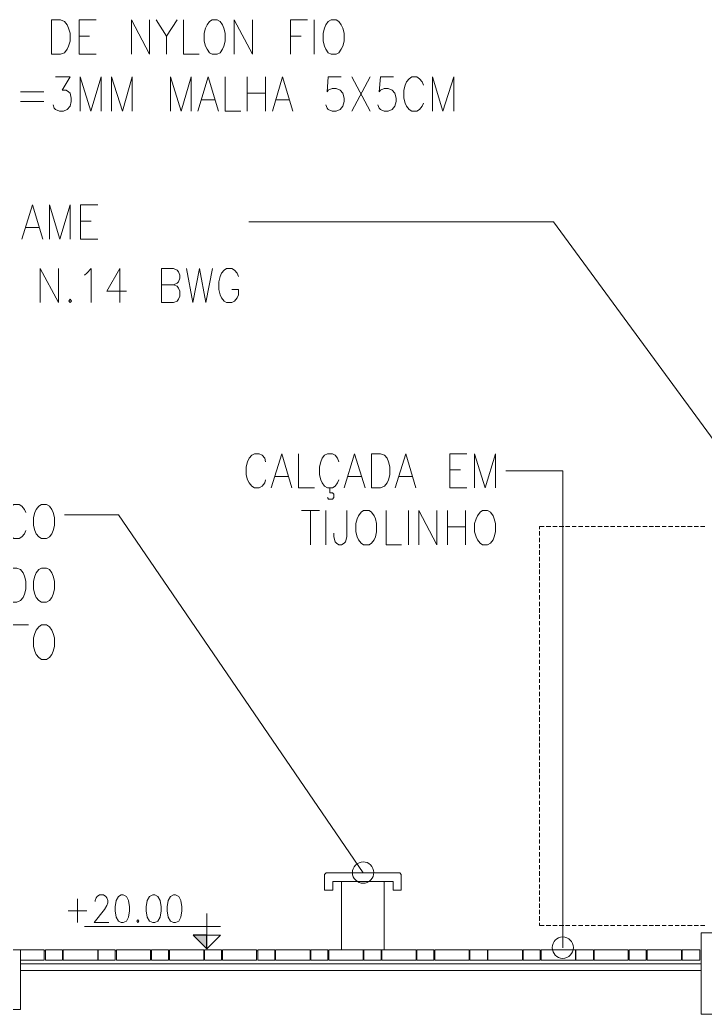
# Model space of a CAD drawing. Header units: millimetres. Extents: x 2928 to 3112, y 1220 to 1280.
# Drawn here: x 3056.5 to 3060.5, y 1248 to 1253.81 of the extents above; entities that cross this region are included whole.
import ezdxf

# ---------------------------------------------------------------- set-up
doc = ezdxf.new("R2010")
doc.units = ezdxf.units.MM

msp = doc.modelspace()

# ---------------------------------------------------------------- hatches: boundary and pattern name
at = {"true_color": 0x9a9a9a}
msp.add_hatch(color=253, dxfattribs=at).paths.add_polyline_path([(3057.58921, 1248.46394), (3057.50982, 1248.46394), (3057.58921, 1248.38455)])

# ---------------------------------------------------------------- linework, layer by layer
at = {"color": 7, "linetype": 'Continuous', "lineweight": 20, "true_color": 0x000007}
for points in [[(3056.68283, 1253.6128), (3056.68283, 1253.81294), (3056.73575, 1253.81294), (3056.75891, 1253.80301), (3056.77379, 1253.78482), (3056.78206, 1253.76497), (3056.79033, 1253.7352), (3056.79033, 1253.68889), (3056.78206, 1253.65912), (3056.77379, 1253.64092), (3056.75891, 1253.62107), (3056.73575, 1253.6128)], [(3057.62064, 1253.81294), (3057.60575, 1253.80301), (3057.59086, 1253.78482), (3057.58259, 1253.76497), (3057.57433, 1253.7352), (3057.57433, 1253.68889), (3057.58259, 1253.65912), (3057.59086, 1253.64092), (3057.60575, 1253.62107), (3057.62064, 1253.6128), (3057.65041, 1253.6128), (3057.66695, 1253.62107), (3057.68183, 1253.64092), (3057.68845, 1253.65912), (3057.69672, 1253.68889), (3057.69672, 1253.7352), (3057.68845, 1253.76497), (3057.68183, 1253.78482), (3057.66695, 1253.80301), (3057.65041, 1253.81294)], [(3058.31531, 1253.81294), (3058.29877, 1253.80301), (3058.28389, 1253.78482), (3058.27727, 1253.76497), (3058.269, 1253.7352), (3058.269, 1253.68889), (3058.27727, 1253.65912), (3058.28389, 1253.64092), (3058.29877, 1253.62107), (3058.31531, 1253.6128), (3058.34508, 1253.6128), (3058.35997, 1253.62107), (3058.37486, 1253.64092), (3058.38313, 1253.65912), (3058.3914, 1253.68889), (3058.3914, 1253.7352), (3058.38313, 1253.76497), (3058.37486, 1253.78482), (3058.35997, 1253.80301), (3058.34508, 1253.81294)], [(3056.79033, 1252.18045), (3056.78372, 1252.16887), (3056.79033, 1252.1606), (3056.7986, 1252.16887)], [(3058.55183, 1251.07889), (3058.55183, 1251.27737), (3058.60476, 1251.27737), (3058.62792, 1251.2691), (3058.6428, 1251.25091), (3058.65107, 1251.23106), (3058.65769, 1251.20129), (3058.65769, 1251.15498), (3058.65107, 1251.12521), (3058.6428, 1251.10701), (3058.62792, 1251.08716), (3058.60476, 1251.07889)], [(3056.62328, 1250.98131), (3056.6084, 1250.97138), (3056.59351, 1250.95154), (3056.58524, 1250.93334), (3056.57697, 1250.90522), (3056.57697, 1250.85726), (3056.58524, 1250.82914), (3056.59351, 1250.80929), (3056.6084, 1250.7911), (3056.62328, 1250.78118), (3056.65305, 1250.78118), (3056.66959, 1250.7911), (3056.68448, 1250.80929), (3056.6911, 1250.82914), (3056.69937, 1250.85726), (3056.69937, 1250.90522), (3056.6911, 1250.93334), (3056.68448, 1250.95154), (3056.66959, 1250.97138), (3056.65305, 1250.98131)], [(3058.50552, 1250.94492), (3058.49063, 1250.935), (3058.47575, 1250.91515), (3058.46748, 1250.89695), (3058.46086, 1250.86884), (3058.46086, 1250.82087), (3058.46748, 1250.79275), (3058.47575, 1250.77456), (3058.49063, 1250.75471), (3058.50552, 1250.74479), (3058.53695, 1250.74479), (3058.55183, 1250.75471), (3058.56672, 1250.77456), (3058.57499, 1250.79275), (3058.5816, 1250.82087), (3058.5816, 1250.86884), (3058.57499, 1250.89695), (3058.56672, 1250.91515), (3058.55183, 1250.935), (3058.53695, 1250.94492)], [(3059.2002, 1250.94492), (3059.18531, 1250.935), (3059.17042, 1250.91515), (3059.16215, 1250.89695), (3059.15388, 1250.86884), (3059.15388, 1250.82087), (3059.16215, 1250.79275), (3059.17042, 1250.77456), (3059.18531, 1250.75471), (3059.2002, 1250.74479), (3059.22997, 1250.74479), (3059.24651, 1250.75471), (3059.26139, 1250.77456), (3059.26801, 1250.79275), (3059.27628, 1250.82087), (3059.27628, 1250.86884), (3059.26801, 1250.89695), (3059.26139, 1250.91515), (3059.24651, 1250.935), (3059.22997, 1250.94492)], [(3056.4248, 1250.41068), (3056.4248, 1250.60916), (3056.47938, 1250.60916), (3056.50089, 1250.60089), (3056.51743, 1250.58104), (3056.52404, 1250.56285), (3056.53231, 1250.53308), (3056.53231, 1250.48677), (3056.52404, 1250.45699), (3056.51743, 1250.43715), (3056.50089, 1250.41895), (3056.47938, 1250.41068)], [(3056.62328, 1250.60916), (3056.6084, 1250.60089), (3056.59351, 1250.58104), (3056.58524, 1250.56285), (3056.57697, 1250.53308), (3056.57697, 1250.48677), (3056.58524, 1250.45699), (3056.59351, 1250.43715), (3056.6084, 1250.41895), (3056.62328, 1250.41068), (3056.65305, 1250.41068), (3056.66959, 1250.41895), (3056.68448, 1250.43715), (3056.6911, 1250.45699), (3056.69937, 1250.48677), (3056.69937, 1250.53308), (3056.6911, 1250.56285), (3056.68448, 1250.58104), (3056.66959, 1250.60089), (3056.65305, 1250.60916)], [(3056.62328, 1250.27671), (3056.6084, 1250.26679), (3056.59351, 1250.24694), (3056.58524, 1250.22709), (3056.57697, 1250.20063), (3056.57697, 1250.15101), (3056.58524, 1250.12454), (3056.59351, 1250.10469), (3056.6084, 1250.0865), (3056.62328, 1250.07492), (3056.65305, 1250.07492), (3056.66959, 1250.0865), (3056.68448, 1250.10469), (3056.6911, 1250.12454), (3056.69937, 1250.15101), (3056.69937, 1250.20063), (3056.6911, 1250.22709), (3056.68448, 1250.24694), (3056.66959, 1250.26679), (3056.65305, 1250.27671)], [(3057.08971, 1248.6988), (3057.07317, 1248.69053), (3057.05993, 1248.66738), (3057.05332, 1248.62934), (3057.05332, 1248.60618), (3057.05993, 1248.56814), (3057.07317, 1248.54664), (3057.08971, 1248.53837), (3057.10128, 1248.53837), (3057.12113, 1248.54664), (3057.13106, 1248.56814), (3057.13767, 1248.60618), (3057.13767, 1248.62934), (3057.13106, 1248.66738), (3057.12113, 1248.69053), (3057.10128, 1248.6988)], [(3057.2733, 1248.6988), (3057.25511, 1248.69053), (3057.24187, 1248.66738), (3057.23526, 1248.62934), (3057.23526, 1248.60618), (3057.24187, 1248.56814), (3057.25511, 1248.54664), (3057.2733, 1248.53837), (3057.28488, 1248.53837), (3057.30307, 1248.54664), (3057.3163, 1248.56814), (3057.32292, 1248.60618), (3057.32292, 1248.62934), (3057.3163, 1248.66738), (3057.30307, 1248.69053), (3057.28488, 1248.6988)], [(3057.39404, 1248.6988), (3057.3775, 1248.69053), (3057.36427, 1248.66738), (3057.35765, 1248.62934), (3057.35765, 1248.60618), (3057.36427, 1248.56814), (3057.3775, 1248.54664), (3057.39404, 1248.53837), (3057.40727, 1248.53837), (3057.42547, 1248.54664), (3057.43704, 1248.56814), (3057.44366, 1248.60618), (3057.44366, 1248.62934), (3057.43704, 1248.66738), (3057.42547, 1248.69053), (3057.40727, 1248.6988)], [(3057.18729, 1248.55325), (3057.18068, 1248.54664), (3057.18729, 1248.53837), (3057.19225, 1248.54664)], [(3060.47707, 1248.47717), (3060.47707, 1248.00247), (3060.75164, 1248.00247), (3060.75164, 1248.40274), (3061.22799, 1248.40274), (3061.22799, 1248.47717)], [(3056.35037, 1248.32831), (3056.35037, 1248.02894), (3056.50089, 1248.02894), (3056.50089, 1248.37793), (3056.39834, 1248.37793)]]:
    msp.add_lwpolyline(points, close=True, dxfattribs=at)
for points in [[(3056.84326, 1253.6128), (3056.84326, 1253.81294), (3056.9425, 1253.81294)], [(3057.14925, 1253.6128), (3057.14925, 1253.81294), (3057.25511, 1253.6128), (3057.25511, 1253.81294)], [(3057.29315, 1253.81294), (3057.35434, 1253.717), (3057.35434, 1253.6128)], [(3057.41554, 1253.81294), (3057.35434, 1253.717), (3057.35434, 1253.717)], [(3057.45358, 1253.81294), (3057.45358, 1253.6128), (3057.54455, 1253.6128)], [(3057.74965, 1253.6128), (3057.74965, 1253.81294), (3057.85716, 1253.6128), (3057.85716, 1253.81294)], [(3058.07879, 1253.6128), (3058.07879, 1253.81294), (3058.17803, 1253.81294)], [(3058.21607, 1253.81294), (3058.21607, 1253.6128), (3058.21607, 1253.6128)], [(3056.84326, 1253.717), (3056.90446, 1253.717), (3056.90446, 1253.717)], [(3058.07879, 1253.717), (3058.13999, 1253.717), (3058.13999, 1253.717)], [(3056.84326, 1253.6128), (3056.9425, 1253.6128), (3056.9425, 1253.6128)], [(3056.70598, 1253.48048), (3056.79033, 1253.48048), (3056.74402, 1253.40275), (3056.76718, 1253.40275), (3056.78206, 1253.39282), (3056.79033, 1253.38455), (3056.79695, 1253.35478), (3056.79695, 1253.33659), (3056.79033, 1253.30847), (3056.77379, 1253.28862), (3056.75229, 1253.2787), (3056.72914, 1253.2787), (3056.70598, 1253.28862), (3056.69771, 1253.29689), (3056.6911, 1253.31674)], [(3056.84988, 1253.2787), (3056.84988, 1253.48048), (3056.91108, 1253.2787), (3056.97227, 1253.48048), (3056.97227, 1253.2787)], [(3057.03347, 1253.2787), (3057.03347, 1253.48048), (3057.09632, 1253.2787), (3057.15421, 1253.48048), (3057.15421, 1253.2787)], [(3057.3775, 1253.2787), (3057.3775, 1253.48048), (3057.4387, 1253.2787), (3057.49824, 1253.48048), (3057.49824, 1253.2787)], [(3057.53628, 1253.2787), (3057.59748, 1253.48048), (3057.65868, 1253.2787)], [(3057.69672, 1253.48048), (3057.69672, 1253.2787), (3057.78769, 1253.2787)], [(3057.82573, 1253.48048), (3057.82573, 1253.2787), (3057.82573, 1253.2787)], [(3057.93324, 1253.48048), (3057.93324, 1253.2787), (3057.93324, 1253.2787)], [(3057.97294, 1253.2787), (3058.03083, 1253.48048), (3058.09202, 1253.2787)], [(3058.37486, 1253.48048), (3058.29877, 1253.48048), (3058.29216, 1253.39282), (3058.29877, 1253.40275), (3058.32193, 1253.41267), (3058.34508, 1253.41267), (3058.36824, 1253.40275), (3058.38313, 1253.38455), (3058.3914, 1253.35478), (3058.3914, 1253.33659), (3058.38313, 1253.30847), (3058.36824, 1253.28862), (3058.34508, 1253.2787), (3058.32193, 1253.2787), (3058.29877, 1253.28862), (3058.29216, 1253.29689), (3058.28389, 1253.31674)], [(3058.43605, 1253.48048), (3058.54356, 1253.2787), (3058.54356, 1253.2787)], [(3058.54356, 1253.48048), (3058.43605, 1253.2787), (3058.43605, 1253.2787)], [(3058.67919, 1253.48048), (3058.60311, 1253.48048), (3058.59649, 1253.39282), (3058.60311, 1253.40275), (3058.62626, 1253.41267), (3058.64942, 1253.41267), (3058.67257, 1253.40275), (3058.68746, 1253.38455), (3058.69573, 1253.35478), (3058.69573, 1253.33659), (3058.68746, 1253.30847), (3058.67257, 1253.28862), (3058.64942, 1253.2787), (3058.62626, 1253.2787), (3058.60311, 1253.28862), (3058.59649, 1253.29689), (3058.58822, 1253.31674)], [(3058.85451, 1253.43086), (3058.8479, 1253.45071), (3058.83136, 1253.46891), (3058.81647, 1253.48048), (3058.7867, 1253.48048), (3058.77181, 1253.46891), (3058.75527, 1253.45071), (3058.74866, 1253.43086), (3058.74039, 1253.40275), (3058.74039, 1253.35478), (3058.74866, 1253.32666), (3058.75527, 1253.30847), (3058.77181, 1253.28862), (3058.7867, 1253.2787), (3058.81647, 1253.2787), (3058.83136, 1253.28862), (3058.8479, 1253.30847), (3058.85451, 1253.32666)], [(3058.90744, 1253.2787), (3058.90744, 1253.48048), (3058.96864, 1253.2787), (3059.03149, 1253.48048), (3059.03149, 1253.2787)], [(3056.50089, 1253.39282), (3056.63817, 1253.39282), (3056.63817, 1253.39282)], [(3057.82573, 1253.38455), (3057.93324, 1253.38455), (3057.93324, 1253.38455)], [(3056.50089, 1253.33659), (3056.63817, 1253.33659), (3056.63817, 1253.33659)], [(3057.55944, 1253.34651), (3057.63552, 1253.34651), (3057.63552, 1253.34651)], [(3057.99278, 1253.34651), (3058.06887, 1253.34651), (3058.06887, 1253.34651)], [(3056.50916, 1252.5311), (3056.57035, 1252.73288), (3056.63155, 1252.5311)], [(3056.66959, 1252.5311), (3056.66959, 1252.73288), (3056.73079, 1252.5311), (3056.79033, 1252.73288), (3056.79033, 1252.5311)], [(3056.85153, 1252.5311), (3056.85153, 1252.73288), (3056.95243, 1252.73288)], [(3056.85153, 1252.63695), (3056.91438, 1252.63695), (3056.91438, 1252.63695)], [(3056.53231, 1252.59891), (3056.6084, 1252.59891), (3056.6084, 1252.59891)], [(3056.85153, 1252.5311), (3056.95243, 1252.5311), (3056.95243, 1252.5311)], [(3056.61667, 1252.1606), (3056.61667, 1252.35908), (3056.72252, 1252.1606), (3056.72252, 1252.35908)], [(3056.87469, 1252.32104), (3056.88957, 1252.33262), (3056.91438, 1252.35908), (3056.91438, 1252.1606)], [(3057.08144, 1252.1606), (3057.08144, 1252.35908), (3057.00535, 1252.22676), (3057.11948, 1252.22676)], [(3057.39404, 1252.2648), (3057.4172, 1252.25653), (3057.42381, 1252.24496), (3057.43208, 1252.22676), (3057.43208, 1252.19864), (3057.42381, 1252.18045), (3057.4172, 1252.16887), (3057.39404, 1252.1606), (3057.32457, 1252.1606), (3057.32457, 1252.35908), (3057.39404, 1252.35908), (3057.4172, 1252.35081), (3057.42381, 1252.34089), (3057.43208, 1252.32104), (3057.43208, 1252.30284), (3057.42381, 1252.283), (3057.4172, 1252.27473), (3057.39404, 1252.2648), (3057.32457, 1252.2648)], [(3057.47012, 1252.35908), (3057.50817, 1252.1606), (3057.54621, 1252.35908), (3057.58425, 1252.1606), (3057.62229, 1252.35908)], [(3057.77446, 1252.31277), (3057.76619, 1252.33262), (3057.7513, 1252.35081), (3057.73642, 1252.35908), (3057.70499, 1252.35908), (3057.6901, 1252.35081), (3057.67522, 1252.33262), (3057.66695, 1252.31277), (3057.66033, 1252.283), (3057.66033, 1252.23669), (3057.66695, 1252.20691), (3057.67522, 1252.18872), (3057.6901, 1252.16887), (3057.70499, 1252.1606), (3057.73642, 1252.1606), (3057.7513, 1252.16887), (3057.76619, 1252.18872), (3057.77446, 1252.20691), (3057.77446, 1252.23669), (3057.73642, 1252.23669)], [(3057.93324, 1251.23106), (3057.92828, 1251.25091), (3057.91339, 1251.2691), (3057.8952, 1251.27737), (3057.86708, 1251.27737), (3057.8522, 1251.2691), (3057.83731, 1251.25091), (3057.82739, 1251.23106), (3057.81912, 1251.20129), (3057.81912, 1251.15498), (3057.82739, 1251.12521), (3057.83731, 1251.10701), (3057.8522, 1251.08716), (3057.86708, 1251.07889), (3057.8952, 1251.07889), (3057.91339, 1251.08716), (3057.92828, 1251.10701), (3057.93324, 1251.12521)], [(3057.96632, 1251.07889), (3058.02752, 1251.27737), (3058.08706, 1251.07889)], [(3058.1251, 1251.27737), (3058.1251, 1251.07889), (3058.21773, 1251.07889)], [(3058.36162, 1251.23106), (3058.35335, 1251.25091), (3058.33847, 1251.2691), (3058.32358, 1251.27737), (3058.29381, 1251.27737), (3058.27727, 1251.2691), (3058.26238, 1251.25091), (3058.25577, 1251.23106), (3058.2475, 1251.20129), (3058.2475, 1251.15498), (3058.25577, 1251.12521), (3058.26238, 1251.10701), (3058.27727, 1251.08716), (3058.29381, 1251.07889), (3058.32358, 1251.07889), (3058.33847, 1251.08716), (3058.35335, 1251.10701), (3058.36162, 1251.12521)], [(3058.3914, 1251.07889), (3058.45259, 1251.27737), (3058.51379, 1251.07889)], [(3058.68911, 1251.07889), (3058.75196, 1251.27737), (3058.80985, 1251.07889)], [(3059.00999, 1251.07889), (3059.00999, 1251.27737), (3059.10923, 1251.27737)], [(3059.15388, 1251.07889), (3059.15388, 1251.27737), (3059.21508, 1251.07889), (3059.27628, 1251.27737), (3059.27628, 1251.07889)], [(3059.00999, 1251.18309), (3059.07118, 1251.18309), (3059.07118, 1251.18309)], [(3057.98948, 1251.14505), (3058.06556, 1251.14505), (3058.06556, 1251.14505)], [(3058.41455, 1251.14505), (3058.49063, 1251.14505), (3058.49063, 1251.14505)], [(3058.71392, 1251.14505), (3058.79001, 1251.14505), (3058.79001, 1251.14505)], [(3058.29381, 1251.021), (3058.30043, 1251.01108), (3058.32358, 1251.01108), (3058.33185, 1251.021), (3058.33185, 1251.04085), (3058.32358, 1251.04912), (3058.3087, 1251.04912), (3058.3087, 1251.07889)], [(3059.00999, 1251.07889), (3059.10923, 1251.07889), (3059.10923, 1251.07889)], [(3056.53231, 1250.93334), (3056.52404, 1250.95154), (3056.50916, 1250.97138), (3056.49427, 1250.98131), (3056.46284, 1250.98131), (3056.44796, 1250.97138), (3056.43307, 1250.95154), (3056.4248, 1250.93334), (3056.41819, 1250.90522), (3056.41819, 1250.85726), (3056.4248, 1250.82914), (3056.43307, 1250.80929), (3056.44796, 1250.7911), (3056.46284, 1250.78118), (3056.49427, 1250.78118), (3056.50916, 1250.7911), (3056.52404, 1250.80929), (3056.53231, 1250.82914)], [(3058.14164, 1250.94492), (3058.2475, 1250.94492), (3058.2475, 1250.94492)], [(3058.19457, 1250.94492), (3058.19457, 1250.74479), (3058.19457, 1250.74479)], [(3058.28554, 1250.94492), (3058.28554, 1250.74479), (3058.28554, 1250.74479)], [(3058.40794, 1250.94492), (3058.40794, 1250.79275), (3058.39967, 1250.76298), (3058.3914, 1250.75471), (3058.37651, 1250.74479), (3058.36162, 1250.74479), (3058.34674, 1250.75471), (3058.33847, 1250.76298), (3058.33185, 1250.79275), (3058.33185, 1250.8126)], [(3058.63619, 1250.94492), (3058.63619, 1250.74479), (3058.72715, 1250.74479)], [(3058.76685, 1250.94492), (3058.76685, 1250.74479), (3058.76685, 1250.74479)], [(3058.82805, 1250.74479), (3058.82805, 1250.94492), (3058.9339, 1250.74479), (3058.9339, 1250.94492)], [(3058.9951, 1250.94492), (3058.9951, 1250.74479), (3058.9951, 1250.74479)], [(3059.10096, 1250.94492), (3059.10096, 1250.74479), (3059.10096, 1250.74479)], [(3058.9951, 1250.85064), (3059.10096, 1250.85064), (3059.10096, 1250.85064)], [(3056.44134, 1250.27671), (3056.5472, 1250.27671), (3056.5472, 1250.27671)], [(3056.83334, 1248.67565), (3056.83334, 1248.53837), (3056.83334, 1248.53837)], [(3056.93754, 1248.66076), (3056.93754, 1248.66738), (3056.9425, 1248.68226), (3056.94912, 1248.69053), (3056.96235, 1248.6988), (3056.98551, 1248.6988), (3056.99874, 1248.69053), (3057.00535, 1248.68226), (3057.01032, 1248.66738), (3057.01032, 1248.65249), (3057.00535, 1248.63761), (3056.99212, 1248.61445), (3056.93092, 1248.53837), (3057.01693, 1248.53837)], [(3056.77876, 1248.60618), (3056.88792, 1248.60618), (3056.88792, 1248.60618)]]:
    msp.add_lwpolyline(points, dxfattribs=at)
at = {"color": 253, "linetype": 'Continuous', "lineweight": 5, "true_color": 0x9a9a9a}
for points in [[(3061.49262, 1250.07327), (3059.61535, 1252.63364), (3057.834, 1252.63364)], [(3059.66827, 1248.38951), (3059.66827, 1251.17813), (3059.33582, 1251.17813)], [(3058.50221, 1248.82782), (3057.07317, 1250.92011), (3056.75891, 1250.92011)], [(3057.58921, 1248.38455), (3057.58921, 1248.59129), (3057.58921, 1248.59129)], [(3056.87469, 1248.51356), (3057.6686, 1248.51356), (3057.6686, 1248.51356)], [(3057.50982, 1248.46394), (3057.6686, 1248.46394), (3057.6686, 1248.46394)], [(3057.50982, 1248.46394), (3057.58921, 1248.38455), (3057.6686, 1248.46394)]]:
    msp.add_lwpolyline(points, dxfattribs=at)
at = {"color": 252, "linetype": 'Continuous', "lineweight": 13, "true_color": 0x989898}
for points in [[(3059.56077, 1250.8523), (3059.53265, 1250.8523), (3059.53265, 1250.83741)], [(3059.53265, 1250.82418), (3059.53265, 1250.79937), (3059.53265, 1250.79937)], [(3059.59881, 1250.8523), (3059.57234, 1250.8523), (3059.57234, 1250.8523)], [(3059.63685, 1250.8523), (3059.61038, 1250.8523), (3059.61038, 1250.8523)], [(3059.67489, 1250.8523), (3059.64843, 1250.8523), (3059.64843, 1250.8523)], [(3059.70962, 1250.8523), (3059.68481, 1250.8523), (3059.68481, 1250.8523)], [(3059.74767, 1250.8523), (3059.72286, 1250.8523), (3059.72286, 1250.8523)], [(3059.78571, 1250.8523), (3059.7609, 1250.8523), (3059.7609, 1250.8523)], [(3059.8221, 1250.8523), (3059.79894, 1250.8523), (3059.79894, 1250.8523)], [(3059.86014, 1250.8523), (3059.83533, 1250.8523), (3059.83533, 1250.8523)], [(3059.89818, 1250.8523), (3059.87337, 1250.8523), (3059.87337, 1250.8523)], [(3059.93622, 1250.8523), (3059.91141, 1250.8523), (3059.91141, 1250.8523)], [(3059.97261, 1250.8523), (3059.9478, 1250.8523), (3059.9478, 1250.8523)], [(3060.01065, 1250.8523), (3059.98584, 1250.8523), (3059.98584, 1250.8523)], [(3060.04869, 1250.8523), (3060.02388, 1250.8523), (3060.02388, 1250.8523)], [(3060.08508, 1250.8523), (3060.06192, 1250.8523), (3060.06192, 1250.8523)], [(3060.12312, 1250.8523), (3060.09831, 1250.8523), (3060.09831, 1250.8523)], [(3060.16116, 1250.8523), (3060.13635, 1250.8523), (3060.13635, 1250.8523)], [(3060.1992, 1250.8523), (3060.17439, 1250.8523), (3060.17439, 1250.8523)], [(3060.23559, 1250.8523), (3060.20913, 1250.8523), (3060.20913, 1250.8523)], [(3060.27363, 1250.8523), (3060.24882, 1250.8523), (3060.24882, 1250.8523)], [(3060.31168, 1250.8523), (3060.28687, 1250.8523), (3060.28687, 1250.8523)], [(3060.34806, 1250.8523), (3060.32491, 1250.8523), (3060.32491, 1250.8523)], [(3060.38611, 1250.8523), (3060.35964, 1250.8523), (3060.35964, 1250.8523)], [(3060.42415, 1250.8523), (3060.39768, 1250.8523), (3060.39768, 1250.8523)], [(3060.46219, 1250.8523), (3060.43572, 1250.8523), (3060.43572, 1250.8523)], [(3060.49858, 1250.8523), (3060.47377, 1250.8523), (3060.47377, 1250.8523)], [(3059.53265, 1250.78614), (3059.53265, 1250.76133), (3059.53265, 1250.76133)], [(3059.53265, 1250.7481), (3059.53265, 1250.72494), (3059.53265, 1250.72494)], [(3059.53265, 1250.71336), (3059.53265, 1250.6869), (3059.53265, 1250.6869)], [(3059.53265, 1250.67532), (3059.53265, 1250.64886), (3059.53265, 1250.64886)], [(3059.53265, 1250.63728), (3059.53265, 1250.61081), (3059.53265, 1250.61081)], [(3059.53265, 1250.60089), (3059.53265, 1250.57443), (3059.53265, 1250.57443)], [(3059.53265, 1250.56285), (3059.53265, 1250.53639), (3059.53265, 1250.53639)], [(3059.53265, 1250.52481), (3059.53265, 1250.49834), (3059.53265, 1250.49834)], [(3059.53265, 1250.48677), (3059.53265, 1250.46361), (3059.53265, 1250.46361)], [(3059.53265, 1250.45038), (3059.53265, 1250.42557), (3059.53265, 1250.42557)], [(3059.53265, 1250.41234), (3059.53265, 1250.38587), (3059.53265, 1250.38587)], [(3059.53265, 1250.37429), (3059.53265, 1250.34783), (3059.53265, 1250.34783)], [(3059.53265, 1250.33791), (3059.53265, 1250.3131), (3059.53265, 1250.3131)], [(3059.53265, 1250.29986), (3059.53265, 1250.27505), (3059.53265, 1250.27505)], [(3059.53265, 1250.26182), (3059.53265, 1250.23701), (3059.53265, 1250.23701)], [(3059.53265, 1250.22378), (3059.53265, 1250.20063), (3059.53265, 1250.20063)], [(3059.53265, 1250.18739), (3059.53265, 1250.16258), (3059.53265, 1250.16258)], [(3059.53265, 1250.14935), (3059.53265, 1250.12454), (3059.53265, 1250.12454)], [(3059.53265, 1250.11131), (3059.53265, 1250.0865), (3059.53265, 1250.0865)], [(3059.53265, 1250.07327), (3059.53265, 1250.05011), (3059.53265, 1250.05011)], [(3059.53265, 1250.03688), (3059.53265, 1250.01207), (3059.53265, 1250.01207)], [(3059.53265, 1249.99884), (3059.53265, 1249.97403), (3059.53265, 1249.97403)], [(3059.53265, 1249.9608), (3059.53265, 1249.93764), (3059.53265, 1249.93764)], [(3059.53265, 1249.92441), (3059.53265, 1249.8996), (3059.53265, 1249.8996)], [(3059.53265, 1249.88637), (3059.53265, 1249.86156), (3059.53265, 1249.86156)], [(3059.53265, 1249.84833), (3059.53265, 1249.82352), (3059.53265, 1249.82352)], [(3059.53265, 1249.81028), (3059.53265, 1249.78713), (3059.53265, 1249.78713)], [(3059.53265, 1249.77555), (3059.53265, 1249.74909), (3059.53265, 1249.74909)], [(3059.53265, 1249.73751), (3059.53265, 1249.71104), (3059.53265, 1249.71104)], [(3059.53265, 1249.69781), (3059.53265, 1249.673), (3059.53265, 1249.673)], [(3059.53265, 1249.66308), (3059.53265, 1249.63662), (3059.53265, 1249.63662)], [(3059.53265, 1249.62504), (3059.53265, 1249.59857), (3059.53265, 1249.59857)], [(3059.53265, 1249.587), (3059.53265, 1249.56053), (3059.53265, 1249.56053)], [(3059.53265, 1249.54895), (3059.53265, 1249.5258), (3059.53265, 1249.5258)], [(3059.53265, 1249.51257), (3059.53265, 1249.4861), (3059.53265, 1249.4861)], [(3059.53265, 1249.47452), (3059.53265, 1249.44806), (3059.53265, 1249.44806)], [(3059.53265, 1249.43648), (3059.53265, 1249.41002), (3059.53265, 1249.41002)], [(3059.53265, 1249.4001), (3059.53265, 1249.37529), (3059.53265, 1249.37529)], [(3059.53265, 1249.36205), (3059.53265, 1249.33724), (3059.53265, 1249.33724)], [(3059.53265, 1249.32401), (3059.53265, 1249.2992), (3059.53265, 1249.2992)], [(3059.53265, 1249.28597), (3059.53265, 1249.26281), (3059.53265, 1249.26281)], [(3059.53265, 1249.24958), (3059.53265, 1249.22477), (3059.53265, 1249.22477)], [(3059.53265, 1249.21154), (3059.53265, 1249.18673), (3059.53265, 1249.18673)], [(3059.53265, 1249.1735), (3059.53265, 1249.14869), (3059.53265, 1249.14869)], [(3059.53265, 1249.13711), (3059.53265, 1249.1123), (3059.53265, 1249.1123)], [(3059.53265, 1249.09907), (3059.53265, 1249.07426), (3059.53265, 1249.07426)], [(3059.53265, 1249.06103), (3059.53265, 1249.03622), (3059.53265, 1249.03622)], [(3059.53265, 1249.02299), (3059.53265, 1248.99983), (3059.53265, 1248.99983)], [(3059.53265, 1248.9866), (3059.53265, 1248.96179), (3059.53265, 1248.96179)], [(3059.53265, 1248.94856), (3059.53265, 1248.92375), (3059.53265, 1248.92375)], [(3059.53265, 1248.91051), (3059.53265, 1248.8857), (3059.53265, 1248.8857)], [(3059.53265, 1248.87247), (3059.53265, 1248.84932), (3059.53265, 1248.84932)], [(3059.53265, 1248.83774), (3059.53265, 1248.81128), (3059.53265, 1248.81128)], [(3059.53265, 1248.79804), (3059.53265, 1248.77323), (3059.53265, 1248.77323)], [(3059.53265, 1248.76), (3059.53265, 1248.73685), (3059.53265, 1248.73685)], [(3059.53265, 1248.72527), (3059.53265, 1248.6988), (3059.53265, 1248.6988)], [(3059.53265, 1248.68723), (3059.53265, 1248.66076), (3059.53265, 1248.66076)], [(3059.53265, 1248.64918), (3059.53265, 1248.62272), (3059.53265, 1248.62272)], [(3059.53265, 1248.61114), (3059.53265, 1248.58633), (3059.53265, 1248.58633)], [(3059.53265, 1248.57475), (3059.53265, 1248.54829), (3059.53265, 1248.54829)], [(3059.53265, 1248.53671), (3059.53265, 1248.52017), (3059.56077, 1248.52017)], [(3059.57234, 1248.52017), (3059.59881, 1248.52017), (3059.59881, 1248.52017)], [(3059.61038, 1248.52017), (3059.63685, 1248.52017), (3059.63685, 1248.52017)], [(3059.64843, 1248.52017), (3059.67489, 1248.52017), (3059.67489, 1248.52017)], [(3059.68481, 1248.52017), (3059.70962, 1248.52017), (3059.70962, 1248.52017)], [(3059.72286, 1248.52017), (3059.74767, 1248.52017), (3059.74767, 1248.52017)], [(3059.7609, 1248.52017), (3059.78571, 1248.52017), (3059.78571, 1248.52017)], [(3059.79894, 1248.52017), (3059.8221, 1248.52017), (3059.8221, 1248.52017)], [(3059.83533, 1248.52017), (3059.86014, 1248.52017), (3059.86014, 1248.52017)], [(3059.87337, 1248.52017), (3059.89818, 1248.52017), (3059.89818, 1248.52017)], [(3059.91141, 1248.52017), (3059.93622, 1248.52017), (3059.93622, 1248.52017)], [(3059.9478, 1248.52017), (3059.97261, 1248.52017), (3059.97261, 1248.52017)], [(3059.98584, 1248.52017), (3060.01065, 1248.52017), (3060.01065, 1248.52017)], [(3060.02388, 1248.52017), (3060.04869, 1248.52017), (3060.04869, 1248.52017)], [(3060.06192, 1248.52017), (3060.08508, 1248.52017), (3060.08508, 1248.52017)], [(3060.09831, 1248.52017), (3060.12312, 1248.52017), (3060.12312, 1248.52017)], [(3060.13635, 1248.52017), (3060.16116, 1248.52017), (3060.16116, 1248.52017)], [(3060.17439, 1248.52017), (3060.1992, 1248.52017), (3060.1992, 1248.52017)], [(3060.20913, 1248.52017), (3060.23559, 1248.52017), (3060.23559, 1248.52017)], [(3060.24882, 1248.52017), (3060.27363, 1248.52017), (3060.27363, 1248.52017)], [(3060.28687, 1248.52017), (3060.31168, 1248.52017), (3060.31168, 1248.52017)], [(3060.32491, 1248.52017), (3060.34806, 1248.52017), (3060.34806, 1248.52017)], [(3060.35964, 1248.52017), (3060.38611, 1248.52017), (3060.38611, 1248.52017)], [(3060.39768, 1248.52017), (3060.42415, 1248.52017), (3060.42415, 1248.52017)], [(3060.43572, 1248.52017), (3060.46219, 1248.52017), (3060.46219, 1248.52017)], [(3060.47377, 1248.52017), (3060.49858, 1248.52017), (3060.49858, 1248.52017)], [(3056.50089, 1248.31839), (3056.63982, 1248.31839), (3056.63982, 1248.37793), (3056.50089, 1248.37793)], [(3056.64644, 1248.37297), (3056.63982, 1248.37297), (3056.63982, 1248.37297)], [(3056.75064, 1248.37297), (3056.74568, 1248.37297), (3056.74568, 1248.37297)], [(3056.95573, 1248.37297), (3056.95243, 1248.37297), (3056.95243, 1248.37297)], [(3057.06159, 1248.37297), (3057.05497, 1248.37297), (3057.05497, 1248.37297)], [(3057.26668, 1248.37297), (3057.26007, 1248.37297), (3057.26007, 1248.37297)], [(3057.37088, 1248.37297), (3057.36592, 1248.37297), (3057.36592, 1248.37297)], [(3057.57267, 1248.37297), (3057.57598, 1248.37297), (3057.57598, 1248.37297)], [(3057.67522, 1248.37297), (3057.68183, 1248.37297), (3057.68183, 1248.37297)], [(3057.88031, 1248.37297), (3057.88693, 1248.37297), (3057.88693, 1248.37297)], [(3057.98617, 1248.37297), (3057.99113, 1248.37297), (3057.99113, 1248.37297)], [(3058.19292, 1248.37297), (3058.19622, 1248.37297), (3058.19622, 1248.37297)], [(3058.29546, 1248.37297), (3058.30208, 1248.37297), (3058.30208, 1248.37297)], [(3058.50221, 1248.37297), (3058.50717, 1248.37297), (3058.50717, 1248.37297)], [(3058.60807, 1248.37297), (3058.61138, 1248.37297), (3058.61138, 1248.37297)], [(3058.81647, 1248.37297), (3058.81316, 1248.37297), (3058.81316, 1248.37297)], [(3058.92233, 1248.37297), (3058.91571, 1248.37297), (3058.91571, 1248.37297)], [(3059.12577, 1248.37297), (3059.12246, 1248.37297), (3059.12246, 1248.37297)], [(3059.23162, 1248.37297), (3059.22831, 1248.37297), (3059.22831, 1248.37297)], [(3059.43672, 1248.37297), (3059.43341, 1248.37297), (3059.43341, 1248.37297)], [(3059.54257, 1248.37297), (3059.53596, 1248.37297), (3059.53596, 1248.37297)], [(3059.74601, 1248.37297), (3059.7427, 1248.37297), (3059.7427, 1248.37297)], [(3059.85187, 1248.37297), (3059.84856, 1248.37297), (3059.84856, 1248.37297)], [(3060.05696, 1248.37297), (3060.05035, 1248.37297), (3060.05035, 1248.37297)], [(3060.16116, 1248.37297), (3060.1562, 1248.37297), (3060.1562, 1248.37297)], [(3060.36626, 1248.37297), (3060.36295, 1248.37297), (3060.36295, 1248.37297)], [(3060.47707, 1248.29688), (3056.50089, 1248.29688), (3056.50089, 1248.29688)], [(3060.47707, 1248.25719), (3056.50089, 1248.25719), (3056.50089, 1248.25719)]]:
    msp.add_lwpolyline(points, dxfattribs=at)
at = {"color": 253, "linetype": 'Continuous', "lineweight": 5, "true_color": 0x9a9a9a}
for points in [[(3058.71723, 1248.82782), (3058.28719, 1248.82782), (3058.27727, 1248.81789), (3058.27727, 1248.72692), (3058.32524, 1248.72692), (3058.32524, 1248.7782), (3058.67754, 1248.7782), (3058.67754, 1248.72692), (3058.7255, 1248.72692), (3058.7255, 1248.81789)], [(3058.37651, 1248.7782), (3058.62626, 1248.7782), (3058.62626, 1248.37793), (3058.37651, 1248.37793)]]:
    msp.add_lwpolyline(points, close=True, dxfattribs=at)
at = {"color": 253, "linetype": 'Continuous', "lineweight": -2, "true_color": 0x9a9a9a}
msp.add_lwpolyline([(3057.58921, 1248.46394), (3057.50982, 1248.46394), (3057.58921, 1248.38455)], close=True, dxfattribs=at)
at = {"color": 252, "linetype": 'Continuous', "lineweight": 13, "true_color": 0x989898}
for points in [[(3056.74568, 1248.37793), (3056.64644, 1248.37793), (3056.64644, 1248.31839), (3056.74568, 1248.31839)], [(3056.95243, 1248.37793), (3056.75064, 1248.37793), (3056.75064, 1248.31839), (3056.95243, 1248.31839)], [(3057.05497, 1248.37793), (3056.95573, 1248.37793), (3056.95573, 1248.31839), (3057.05497, 1248.31839)], [(3057.26007, 1248.37793), (3057.06159, 1248.37793), (3057.06159, 1248.31839), (3057.26007, 1248.31839)], [(3057.36592, 1248.37793), (3057.26668, 1248.37793), (3057.26668, 1248.31839), (3057.36592, 1248.31839)], [(3057.57267, 1248.37793), (3057.37088, 1248.37793), (3057.37088, 1248.31839), (3057.57267, 1248.31839)], [(3057.57598, 1248.37793), (3057.67522, 1248.37793), (3057.67522, 1248.31839), (3057.57598, 1248.31839)], [(3057.68183, 1248.37793), (3057.88031, 1248.37793), (3057.88031, 1248.31839), (3057.68183, 1248.31839)], [(3057.88693, 1248.37793), (3057.98617, 1248.37793), (3057.98617, 1248.31839), (3057.88693, 1248.31839)], [(3057.99113, 1248.37793), (3058.19292, 1248.37793), (3058.19292, 1248.31839), (3057.99113, 1248.31839)], [(3058.19622, 1248.37793), (3058.29546, 1248.37793), (3058.29546, 1248.31839), (3058.19622, 1248.31839)], [(3058.30208, 1248.37793), (3058.50221, 1248.37793), (3058.50221, 1248.31839), (3058.30208, 1248.31839)], [(3058.50717, 1248.37793), (3058.60807, 1248.37793), (3058.60807, 1248.31839), (3058.50717, 1248.31839)], [(3058.61138, 1248.37793), (3058.81316, 1248.37793), (3058.81316, 1248.31839), (3058.61138, 1248.31839)], [(3058.91571, 1248.37793), (3058.81647, 1248.37793), (3058.81647, 1248.31839), (3058.91571, 1248.31839)], [(3059.12246, 1248.37793), (3058.92233, 1248.37793), (3058.92233, 1248.31839), (3059.12246, 1248.31839)], [(3059.22831, 1248.37793), (3059.12577, 1248.37793), (3059.12577, 1248.31839), (3059.22831, 1248.31839)], [(3059.43341, 1248.37793), (3059.23162, 1248.37793), (3059.23162, 1248.31839), (3059.43341, 1248.31839)], [(3059.53596, 1248.37793), (3059.43672, 1248.37793), (3059.43672, 1248.31839), (3059.53596, 1248.31839)], [(3059.7427, 1248.37793), (3059.54257, 1248.37793), (3059.54257, 1248.31839), (3059.7427, 1248.31839)], [(3059.84856, 1248.37793), (3059.74601, 1248.37793), (3059.74601, 1248.31839), (3059.84856, 1248.31839)], [(3060.05035, 1248.37793), (3059.85187, 1248.37793), (3059.85187, 1248.31839), (3060.05035, 1248.31839)], [(3060.1562, 1248.37793), (3060.05696, 1248.37793), (3060.05696, 1248.31839), (3060.1562, 1248.31839)], [(3060.36295, 1248.37793), (3060.16116, 1248.37793), (3060.16116, 1248.31839), (3060.36295, 1248.31839)], [(3060.4688, 1248.37793), (3060.36626, 1248.37793), (3060.36626, 1248.31839), (3060.4688, 1248.31839)]]:
    msp.add_lwpolyline(points, close=True, dxfattribs=at)
at = {"color": 253, "linetype": 'Continuous', "lineweight": 5, "true_color": 0x9a9a9a}
for points in [[(3058.53695, 1248.7782), (3058.56672, 1248.79804), (3058.57333, 1248.83609), (3058.55349, 1248.8642), (3058.55349, 1248.8642), (3058.53529, 1248.89397), (3058.4956, 1248.90059), (3058.46748, 1248.88074), (3058.46748, 1248.88074), (3058.43936, 1248.86089), (3058.43109, 1248.82285), (3058.45094, 1248.79474), (3058.45094, 1248.79474), (3058.47079, 1248.76662), (3058.50883, 1248.75835), (3058.53695, 1248.7782)], [(3059.66827, 1248.32831), (3059.70301, 1248.32831), (3059.73113, 1248.35643), (3059.73113, 1248.39116), (3059.73113, 1248.39116), (3059.73113, 1248.4259), (3059.70301, 1248.45401), (3059.66827, 1248.45401), (3059.66827, 1248.45401), (3059.63519, 1248.45401), (3059.60708, 1248.4259), (3059.60708, 1248.39116), (3059.60708, 1248.39116), (3059.60708, 1248.35643), (3059.63519, 1248.32831), (3059.66827, 1248.32831)]]:
    msp.add_open_spline(points, degree=3, knots=[0, 0, 0, 0, 0.0625, 0.0625, 0.0625, 0.062501, 0.125, 0.125, 0.125, 0.125001, 0.1875, 0.1875, 0.1875, 0.187501, 1, 1, 1, 1], dxfattribs=at)

doc.saveas('drawing.dxf')
